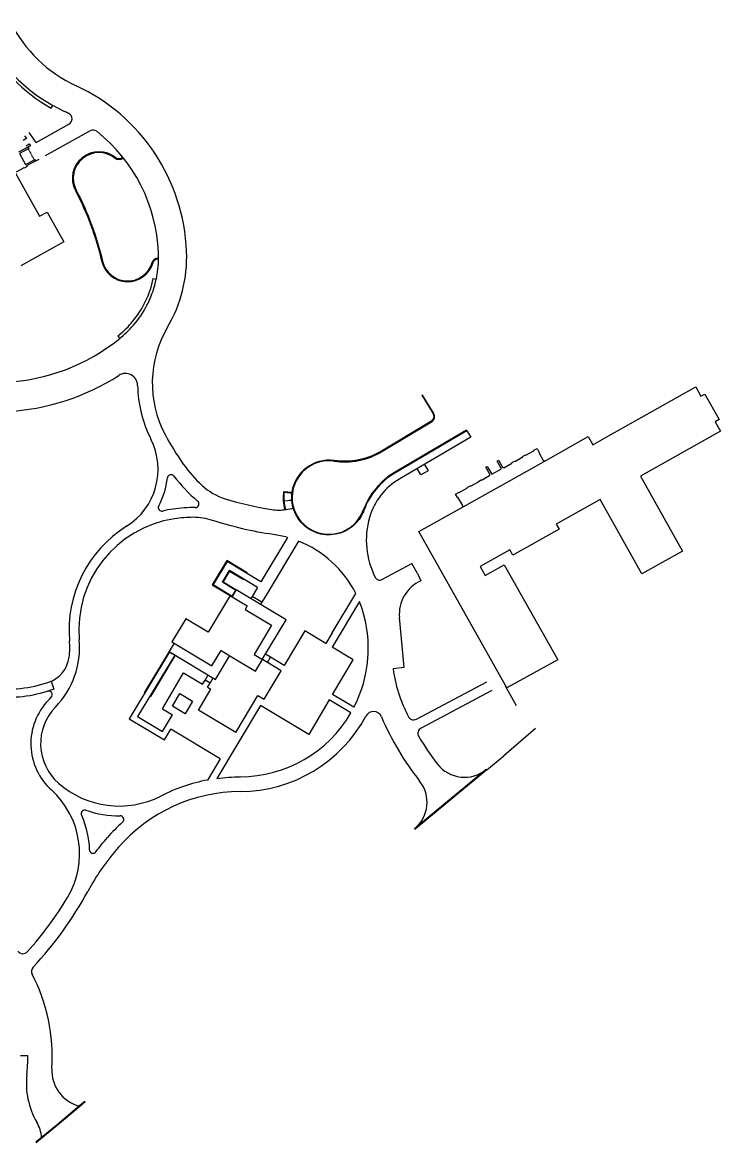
# Model space of a CAD drawing. Header units: inches. Extents: x 1127 to 2798, y 801 to 2129.
# Drawn here: x 2227 to 2798, y 1102 to 2017 of the extents above; entities that cross this region are included whole.
import ezdxf

# ---------------------------------------------------------------- set-up
doc = ezdxf.new("R2010")
doc.units = ezdxf.units.IN
doc.header["$MEASUREMENT"] = 0
doc.linetypes.add('HIDDEN2', pattern=[0.1875, 0.125, -0.0625])
for name, color, linetype in [('L-BLDG', 6, 'Continuous'), ('L-CURB', 250, 'Continuous'), ('L-PVMT', 250, 'Continuous'), ('L-PVMT-MATCH', 4, 'HIDDEN2')]:
    doc.layers.add(name, color=color, linetype=linetype)

msp = doc.modelspace()

# ---------------------------------------------------------------- linework, layer by layer
at = {"layer": 'L-BLDG'}
for points in [[(2224.11, 1911.47), (2231.72, 1915.56), (2232.38, 1914.37), (2224.57, 1910.1), (2229.65, 1901.21)], [(2229.65, 1901.21), (2237.45, 1905.37), (2238.09, 1904.17), (2230.48, 1900.09), (2230.78, 1899.47), (2228.36, 1898.11), (2228.2, 1898.4), (2222.02, 1895.02)], [(2221.28, 1894.19), (2241.01, 1858.85), (2247.18, 1862.17), (2260.79, 1837.99), (2225.64, 1818.37)], [(2715.17, 1684.51), (2777.22, 1719.45), (2781.48, 1711.82), (2784.71, 1713.57), (2796.48, 1692.64), (2793.24, 1690.87), (2797.58, 1683.24), (2732.17, 1646.41)], [(2653.54, 1658.47), (2689.47, 1678.77), (2693.16, 1672.12), (2706.46, 1679.59)], [(2706.46, 1679.59), (2715.17, 1684.51)], [(2587.11, 1621.28), (2586.57, 1622.2), (2586.84, 1622.41), (2582.93, 1629.21), (2582.64, 1629), (2581.07, 1631.75), (2583.84, 1633.29), (2583.99, 1633.03), (2590.72, 1636.77), (2590.57, 1637.06), (2592.98, 1638.42), (2593.15, 1638.14), (2599.77, 1641.87), (2599.63, 1642.14), (2602.01, 1643.48), (2602.2, 1643.2), (2608.79, 1646.93), (2608.67, 1647.22), (2609.2, 1647.54), (2605.77, 1653.65), (2606.93, 1654.3), (2610.52, 1648.01), (2618.45, 1652.48), (2614.94, 1658.76), (2616.15, 1659.39), (2619.57, 1653.33), (2620.13, 1653.65), (2620.34, 1653.34), (2626.92, 1657.13), (2626.77, 1657.41), (2629.19, 1658.75), (2629.37, 1658.47), (2635.95, 1662.15), (2635.81, 1662.47), (2638.2, 1663.84), (2638.39, 1663.56), (2645.08, 1667.25), (2644.88, 1667.63), (2647.59, 1669.15), (2649.37, 1665.82), (2649.11, 1665.66), (2652.71, 1659.21), (2653, 1659.39), (2653.54, 1658.47), (2653.54, 1658.47)], [(2587.14, 1621.23), (2653.54, 1658.47)], [(2732.17, 1646.41), (2766.39, 1585.22), (2733.19, 1566.7), (2699.22, 1627.45), (2663.3, 1607.3), (2665.71, 1603.01), (2627.73, 1581.76), (2625.32, 1586.08), (2601.18, 1572.51), (2605.23, 1565.2), (2620.84, 1574.05), (2664.67, 1496.26), (2660.9, 1494.33), (2623.02, 1473.48), (2551.01, 1601.08), (2587.11, 1621.28)], [(2423.04, 1496.58), (2442.48, 1528.91), (2401.72, 1553.43), (2398.36, 1547.84), (2396.81, 1548.77), (2378.77, 1518.77), (2360.46, 1529.78), (2349.2, 1511.06), (2381.79, 1491.45), (2389.34, 1504), (2396.65, 1499.61)], [(2398.36, 1547.84), (2410.79, 1540.44), (2408.99, 1537.44), (2430.62, 1524.57), (2416.38, 1500.56), (2423.24, 1496.46)], [(2351.02, 1509.96), (2346.83, 1503.16), (2384.85, 1480.29), (2396.52, 1499.69)], [(2396.59, 1499.64), (2417.57, 1487.02), (2423.24, 1496.46)]]:
    msp.add_lwpolyline(points, dxfattribs=at)
at = {"layer": 'L-CURB'}
for p, q in [((2590.21, 1683.52), (2589.96, 1683.95)), ((2391.09, 1559.8), (2396.32, 1568.52)), ((2407.44, 1561.8), (2396.32, 1568.52)), ((2401.47, 1553.55), (2391.09, 1559.8)), ((2407.44, 1561.8), (2407.7, 1562.22)), ((2351.97, 1500.07), (2331.66, 1466.3)), ((2331.23, 1466.56), (2331.66, 1466.3)), ((2606.12, 1406.62), (2547.54, 1358.2)), ((2606.12, 1406.63), (2606.41, 1406.27)), ((2547.54, 1358.2), (2547.86, 1357.81)), ((2278.07, 1135.18), (2273.74, 1131.57))]:
    msp.add_line(p, q, dxfattribs=at)
for points in [[(2309.15, 1907.13), (2308.65, 1906.73, -0.352011), (2303.23, 1906.77, 0.814804), (2270.32, 1879.97, -0.062227), (2291.86, 1822.02, 0.772871), (2333.78, 1821.04, -0.337538), (2337.99, 1824.19), (2338.27, 1824.19)], [(2562.38, 1697.94, -0.418627), (2560.7, 1691.02), (2520.57, 1666.99, -0.171573), (2481.69, 1659.13, 0.414059), (2447.23, 1633.2, 0.414059)], [(2590.21, 1683.52), (2531.36, 1648.98, 0.17158), (2506.07, 1618.42, -0.036934), (2504.21, 1614.32)], [(2441.78, 1619.04, -0.102435), (2440.78, 1634.01), (2447.23, 1633.2)], [(2447.17, 1632.71, 0.050382), (2447.02, 1626.58)], [(2447.02, 1626.58, 0.128801), (2452.08, 1611.97)], [(2504.21, 1614.32, -0.56359), (2452.08, 1611.97)]]:
    msp.add_lwpolyline(points, format="xyb", dxfattribs=at)
for points in [[(2553.79, 1712.76), (2553.36, 1712.51), (2562.38, 1697.94)], [(2410.55, 1566.93), (2410.8, 1567.36), (2394.1, 1577.46), (2382.18, 1557.57), (2398.12, 1547.98)], [(2398.38, 1548.41), (2398.12, 1547.98)], [(2398.51, 1548.33), (2401.34, 1553.05)], [(2401.47, 1553.55), (2401.22, 1553.12)], [(2414.65, 1548.11), (2413.56, 1546.31)], [(2422.64, 1543.3), (2414.65, 1548.11)], [(2422.64, 1543.3), (2421.56, 1541.5)], [(2346.83, 1503.16), (2326.52, 1469.39), (2326.95, 1469.13)], [(2346.75, 1503.04), (2351.89, 1499.94)], [(2427.18, 1494.01), (2423.21, 1496.4)], [(2429.84, 1498.43), (2425.67, 1500.95)], [(2427.18, 1494.01), (2429.84, 1498.43)], [(2376.35, 1479.72), (2378.86, 1483.9)], [(2380.42, 1477.27), (2376.35, 1479.72)], [(2380.42, 1477.27), (2382.93, 1481.45)]]:
    msp.add_lwpolyline(points, dxfattribs=at)
at = {"layer": 'L-CURB', "flags": 128}
msp.add_lwpolyline([(2273.74, 1131.57), (2255.31, 1116.19), (2238.07, 1101.95)], dxfattribs=at)
at = {"layer": 'L-PVMT'}
for p, q in [((2238.23, 1919.19), (2265.01, 1934.13)), ((2228.81, 1924.73), (2230.29, 1922.5)), ((2238.23, 1919.19), (2232.65, 1927.28)), ((2282.25, 1928.81), (2245.52, 1908.32)), ((2230.29, 1922.5), (2227.55, 1920.95)), ((2230, 1916.61), (2232.49, 1918.02)), ((2233.5, 1916.55), (2231.72, 1915.56)), ((2232.49, 1918.02), (2233.5, 1916.55)), ((2238.09, 1904.17), (2240.8, 1905.68)), ((2304.95, 1760.96), (2306.52, 1759.01)), ((2553.79, 1712.77), (2563.07, 1697.77)), ((2520.83, 1666.56), (2561.39, 1690.85)), ((2593.38, 1678.23), (2535.35, 1644.17)), ((2590.21, 1683.52), (2593.38, 1678.23)), ((2452.71, 1593.28), (2427, 1550.55)), ((2394.27, 1576.78), (2382.86, 1557.74)), ((2390.4, 1559.63), (2396.15, 1569.21)), ((2419.02, 1555.38), (2396.15, 1569.21)), ((2520.85, 1561.93), (2545.36, 1575.12)), ((2549.84, 1566.79), (2545.36, 1575.12)), ((2549.84, 1566.79), (2552.55, 1560.84)), ((2382.86, 1557.74), (2398.51, 1548.33)), ((2401.34, 1553.05), (2390.4, 1559.63)), ((2419.02, 1555.38), (2414.65, 1548.11)), ((2480.19, 1518.37), (2499.38, 1550.59)), ((2502.37, 1543.89), (2480.16, 1506.59)), ((2538.86, 1490.34), (2535.11, 1530.77)), ((2347.18, 1502.78), (2314.32, 1448.14)), ((2497.3, 1496.28), (2480.16, 1506.59)), ((2341.36, 1456.28), (2358.76, 1485.5)), ((2358.76, 1485.5), (2374.27, 1476.26)), ((2529.93, 1489.23), (2538.86, 1490.34)), ((2250.59, 1478.82), (2252.65, 1472.22)), ((2374.27, 1476.26), (2376.35, 1479.72)), ((2374.28, 1476.28), (2376.35, 1479.72)), ((2378.35, 1473.83), (2380.42, 1477.27)), ((2252.65, 1472.22), (2247.87, 1470.73)), ((2370.89, 1455.04), (2381.1, 1472.19)), ((2378.35, 1473.83), (2381.1, 1472.19)), ((2610.51, 1471.16), (2552.88, 1440.51)), ((2421.54, 1458.99), (2385.96, 1399.26)), ((2495.5, 1452.92), (2477.81, 1463.56)), ((2314.32, 1448.14), (2343.1, 1430.86)), ((2341.37, 1437.73), (2349.53, 1451.42)), ((2401.39, 1436.87), (2370.89, 1455.04)), ((2388.59, 1415.4), (2348.21, 1439.45)), ((2646.39, 1440.07), (2620.42, 1417.8)), ((2388.59, 1415.4), (2378.22, 1397.98)), ((2606.44, 1406.24), (2620.42, 1417.8)), ((2606.44, 1406.24), (2547.86, 1357.81)), ((2231.42, 1172.63), (2225.42, 1172.57)), ((2273.46, 1131.34), (2273.78, 1130.95)), ((2278.39, 1134.8), (2274.06, 1131.19)), ((2278.07, 1135.18), (2278.39, 1134.8))]:
    msp.add_line(p, q, dxfattribs=at)
for points in [[(2250.62, 1947.32), (2251.86, 1949.48)], [(2589.96, 1683.95), (2531.11, 1649.41)], [(2555.53, 1656.02), (2558.54, 1650.9), (2552.68, 1647.46), (2549.68, 1652.58)], [(2447.02, 1626.58), (2440.54, 1626.08)], [(2447.02, 1626.58), (2445.03, 1626.42)], [(2447.52, 1626.62), (2447.02, 1626.58)], [(2497.03, 1606.19), (2497.34, 1605.82)], [(2501.18, 1610.57), (2501.55, 1610.26)], [(2443.64, 1596.33), (2421.85, 1560.09), (2394.27, 1576.78)], [(2427, 1550.55), (2422.64, 1543.3)], [(2480.19, 1518.37), (2475.01, 1509.68), (2457.87, 1519.99), (2441.03, 1491.71), (2429.84, 1498.43)], [(2351.46, 1500.2), (2321.18, 1449.85), (2341.37, 1437.73)], [(2401.39, 1436.87), (2419.45, 1467.21), (2424.6, 1464.12), (2438.39, 1487.27), (2427.18, 1494.01)], [(2497.99, 1457.46), (2480.45, 1468), (2497.3, 1496.28)], [(2630.7, 1458.61), (2621.79, 1474.63)], [(2341.36, 1456.28), (2349.53, 1451.42)], [(2477.81, 1463.56), (2460.96, 1435.28), (2421.54, 1458.99)], [(2343.1, 1430.86), (2348.21, 1439.45)], [(2274.06, 1131.19), (2255.63, 1115.8), (2238.4, 1101.56)], [(2238.08, 1101.94), (2238.4, 1101.56)], [(2242.71, 1105.77), (2243.02, 1105.38)]]:
    msp.add_lwpolyline(points, dxfattribs=at)
for points in [[(2309.57, 1906.61), (2309.07, 1906.21, -0.352011), (2302.8, 1906.25, 0.814804), (2270.91, 1880.28, -0.062227), (2292.51, 1822.17, 0.772871), (2333.14, 1821.23, -0.337538), (2338, 1824.85), (2338.27, 1824.85)], [(2304.95, 1760.96, 0.002446), (2306.15, 1761.94, 0.048072), (2317.19, 1773.01, 0.120807), (2333.97, 1808.02), (2336.41, 1807.5)], [(2306.52, 1759.01, 0.002446), (2307.74, 1760.01, 0.048072), (2319.12, 1771.43, 0.120807), (2336.41, 1807.5)], [(2345.61, 1768.3, 0.260804), (2343.62, 1680.41, 0.032304), (2358.45, 1656.34)], [(2358.45, 1656.34, 0.052582), (2373.84, 1638.87, 0.110647), (2392.77, 1627.94, 0.037238), (2430.44, 1619.17, 0.074412), (2442.28, 1619.11, 0.074412)], [(2442.28, 1619.11, -0.099488), (2441.21, 1633.45), (2447.66, 1632.64)], [(2443.64, 1596.33, 0.033238), (2432.07, 1598.72, -0.045585), (2382.44, 1610.25, 0.081477), (2366.45, 1612.78, 0.036448), (2351.21, 1611.58)], [(2442.28, 1619.11, 0.04075), (2448.62, 1620.55)], [(2536.04, 1464.36, 0.018502), (2542.16, 1450.09, 0.427925), (2549.03, 1447.81), (2606.46, 1478.36)], [(2385.96, 1399.26, -0.033148), (2405.12, 1400.61, 0.266271), (2495.5, 1452.92, 0.266271)], [(2275.2, 1369.25, -0.093509), (2281.69, 1341.06, 0.704465), (2287.08, 1339.37, -0.017477), (2296.42, 1350.87)]]:
    msp.add_lwpolyline(points, format="xyb", dxfattribs=at)
msp.add_lwpolyline([(2349.59, 1458.37), (2355.73, 1468.68), (2366.04, 1462.54), (2359.9, 1452.23)], close=True, dxfattribs=at)
for centre, radius, start, end in [((2318.34, 2068.11), 113, 206.66581, 245.15852), ((2318.71, 2068.49), 136.5, 206.59042, 245.12142), ((2318.71, 2068.49), 139, 207.96157, 240.6665), ((2205.35, 1824.04), 155.96, 2.21219, 65.15852), ((2205.35, 1824.04), 132.96, 63.43831, 65.12142), ((2262.57, 1938.49), 5, 299.15513, 63.43831), ((2284.68, 1924.44), 5, 51.68632, 119.15513), ((2205.35, 1824.04), 132.96, 2.21219, 51.68632), ((2248.28, 1825.7), 90, 350.73404, 2.21219), ((2248.28, 1825.7), 113, 329.46917, 2.21219), ((2254.2, 1824.73), 84, 348.16203, 350.73404), ((2205.12, 1884.06), 161, 236.71324, 309.03921), ((2205.12, 1884.06), 185, 272.84143, 302.94086), ((2311.15, 1720.41), 10, 1.1062, 122.94086), ((2423.13, 1722.58), 102, 181.1062, 206.70177), ((2558.82, 1695.14), 5, 300.91129, 31.77325), ((2282.88, 1652.03), 55, 302.03511, 26.70177), ((2477.43, 1628.92), 30, 81.96885, 339.85373), ((2490.01, 1718.04), 60, 261.96885, 300.91129), ((2561.93, 1597.93), 60, 120.91129, 159.85373), ((2282.88, 1652.03), 63, 331.73625, 353.53995), ((2348.46, 1644.6), 3, 37.06536, 173.53995), ((2449, 1720.55), 123, 217.06536, 230.178), ((2561.93, 1597.93), 53.33, 119.88732, 163.86052), ((2341.01, 1620.78), 3, 151.73625, 283.52395), ((2368.31, 1623.77), 3, 269.38165, 50.178), ((2365.09, 1520.63), 100, 98.67848, 103.52395), ((2367.06, 1507.78), 113, 89.38165, 98.67848), ((2575.05, 1594.13), 67, 163.86052, 207.07319), ((2365.09, 1520.63), 100, 122.03511, 185.05199), ((2365.09, 1520.63), 92, 98.67848, 185.05199), ((2419.89, 1510.55), 89, 26.73343, 68.3658), ((2518.96, 1565.46), 4, 207.07319, 298.28412), ((2564.98, 1533.54), 30, 114.48897, 185.29484), ((2419.89, 1510.55), 89, 18.00187, 21.97761), ((2404.68, 1505.61), 105, 332.705, 18.00187), ((2203.72, 1506.37), 70, 315.90263, 5.05199), ((2203.72, 1506.37), 62, 352.68821, 5.05199), ((2240.42, 1501.66), 25, 289.32417, 352.68821), ((2668.85, 1506.55), 140, 187.10822, 188.91218), ((2629.34, 1500.36), 100, 188.91218, 201.09513), ((2215.38, 1573.06), 100.67, 262.16385, 289.32417), ((2215.38, 1573.06), 107.33, 262.16385, 287.38186), ((2248.34, 1467.77), 3, 319.13792, 107.38186), ((2203.72, 1506.37), 62, 315.90263, 319.13792), ((2284.88, 1427.73), 51, 135.90263, 227.89788), ((2284.88, 1427.73), 43, 135.90263, 228.58311), ((2404.68, 1505.61), 117, 270.23951, 331.79281), ((2513.95, 1447), 7, 23.09049, 151.79281), ((2731.96, 1539.95), 230, 203.09049, 218.37556), ((2555.23, 1436.1), 5, 118.0041, 210.372), ((2730.37, 1538.74), 208, 210.372, 217.8795), ((2588.29, 1428.22), 28, 217.8795, 309.53359), ((2306.04, 1451.73), 75, 228.58311, 296.94482), ((2405.73, 1255.61), 145, 100.93926, 116.94482), ((2529.7, 1379.78), 28, 309.58368, 38.37556), ((2203.75, 1337.96), 70, 329.09844, 47.89788), ((2405.73, 1255.61), 133, 90.24424, 138.92739), ((2277.95, 1370.45), 3, 70.93102, 203.64964), ((2306.04, 1451.73), 83, 250.93102, 270.53892), ((2306.85, 1365.73), 3, 311.92131, 90.53892), ((2405.73, 1255.61), 145, 131.92131, 138.92968), ((2456.24, 1211.59), 200, 138.92738, 151.53375), ((2016.7, 1449.91), 288, 318.12559, 329.09844), ((2016.7, 1449.91), 300, 316.90122, 331.53375), ((2227.42, 1261.01), 5, 215.86279, 318.12559), ((2239.4, 1241.52), 5, 136.90122, 207.2873), ((2103.43, 1171.38), 148, 356.44952, 27.2873), ((2103.43, 1171.38), 128, 353.55235, 0.56032), ((2293.22, 1149.93), 63, 173.55235, 210.17216), ((2281.08, 1160.35), 30, 176.44952, 255.28015), ((2212.82, 1103.19), 30, 4.93305, 30.17216)]:
    msp.add_arc(centre, radius, start, end, dxfattribs=at)
at = {"layer": 'L-PVMT-MATCH'}
msp.add_lwpolyline([(2238.09, 1904.17), (2237.45, 1905.37), (2236.78, 1905.01), (2231.82, 1914.07), (2232.38, 1914.38), (2231.72, 1915.56)], dxfattribs=at)

doc.saveas('drawing.dxf')
